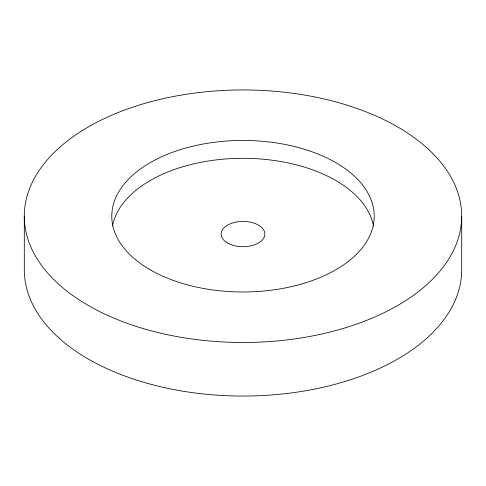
<?xml version="1.0" encoding="UTF-8"?>
<svg xmlns="http://www.w3.org/2000/svg" width="486" height="486" viewBox="0 0 486 486"><rect width="100%" height="100%" fill="white"/><g stroke="black" fill="none" stroke-linecap="round" stroke-linejoin="round"><path stroke-width="0.73" d="M461.7 216.215A218.7 126.263 0 0 1 133.65 325.565A218.7 126.263 0 0 1 133.65 106.865A218.7 126.263 0 0 1 461.7 216.215L461.7 269.785A218.7 126.263 0 0 1 243 396.054A218.7 126.263 0 0 1 24.3 269.785L24.3 216.215M112.521 226.014A131.22 75.761 0 0 1 243 158.315A131.22 75.761 0 0 1 373.479 226.014M150.21 269.785A131.22 75.761 0 0 0 369.749 235.825A131.22 75.761 0 0 0 209.041 143.036A131.22 75.761 0 0 0 150.21 269.785M227.533 243A21.87 12.624 0 0 0 264.123 237.338A21.87 12.624 0 0 0 237.338 221.877A21.87 12.624 0 0 0 227.533 243"/></g></svg>
